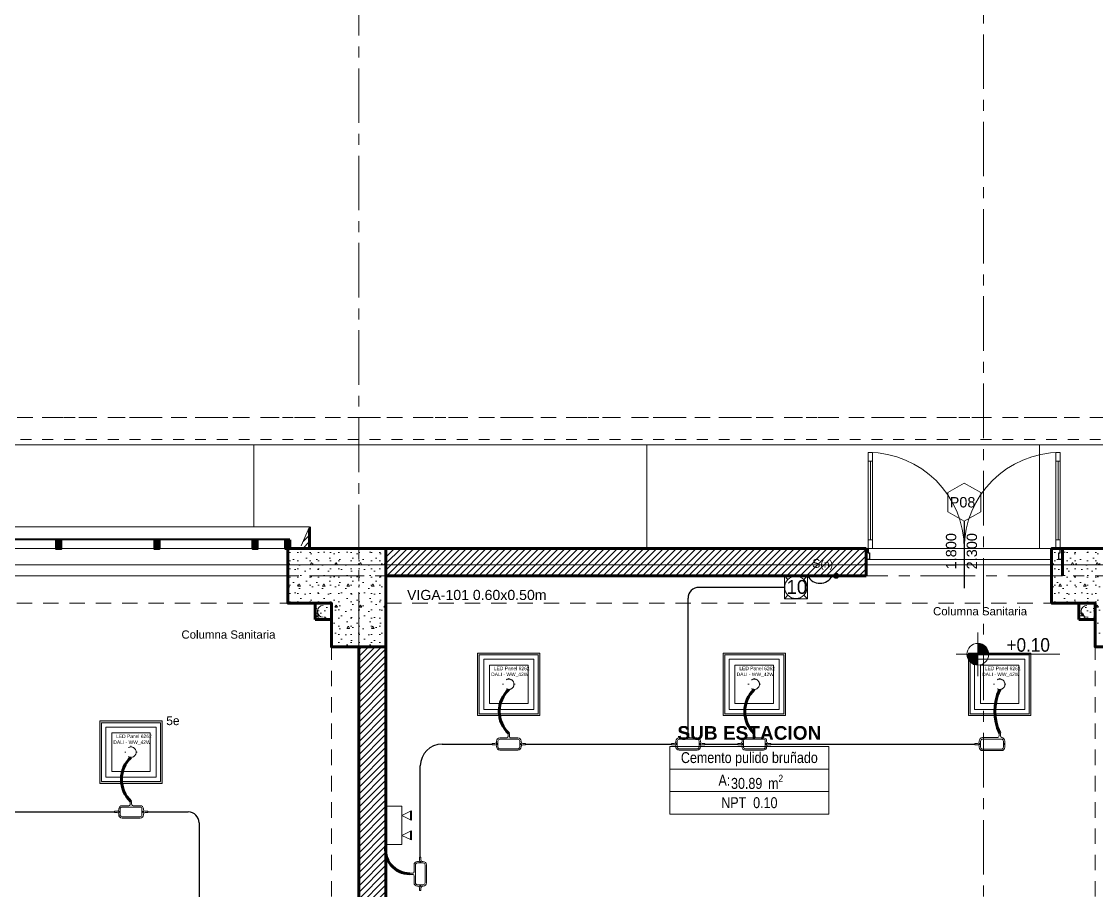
# Model space of a CAD drawing. Header units: inches. Extents: x -38 to 5698, y -33 to 92.
# Drawn here: x 41.23 to 51.08, y 36.77 to 44.73 of the extents above; entities that cross this region are included whole.
import ezdxf
from ezdxf.lldxf.tags import DXFTag

# ---------------------------------------------------------------- set-up
doc = ezdxf.new("R2010")
doc.units = ezdxf.units.IN
doc.header["$MEASUREMENT"] = 0
doc.set_wipeout_variables(frame=1)
for name, pattern in [('CONTINUA', [0]), ('DASHED', [0.75, 0.5, -0.25]), ('Hidden Line', [0.195611, 0.141111, -0.0545]), ('HIDDEN2', [0.1875, 0.125, -0.0625]), ('Línea Oculta', [0.195611, 0.141111, -0.0545]), ('Punto & Raya', [0.65, 0.5, -0.075, 0, -0.075]), ('Rayas', [0.282222, 0.141111, -0.141111]), ('super', [0.125, 0.075, -0.05]), ('Wipeout_Contour', [1, 0, -1])]:
    doc.linetypes.add(name, pattern=pattern)
for name, color, linetype, lineweight in [('00 IE CKTO TOMAS', 111, 'Rayas', 18), ('00_IE_Luminarias', 6, 'Continuous', 30), ('ALUMBRADO_CONDUIT', 30, 'CONDUIT1', 30), ('ALUMBRADO_PVC', 6, 'PVC1', 30), ('Bancas', 1, 'Continuous', 13), ('Cable Alumbrado', 150, 'Continuous', 30), ('CABLEADO EXT.', 3, 'PVCSUBT', 30), ('Luminaria', 9, 'Continuous', 9), ('Luminarias', 5, 'Continuous', 20), ('pulsador', 4, 'Continuous', 40), ('Simb_Alumbrado', 140, 'CONTINUA', 30)]:
    doc.layers.add(name, color=color, linetype=linetype, lineweight=lineweight)
for name, color, linetype in [('02 _ ARQ _ ALB _ Ejes Generales', 7, 'Continuous'), ('02 _ ARQ _ ZON _ Espacio.3D', 7, 'Continuous'), ('08 _ STR _ EXT _ 06 Columnas', 7, 'Continuous'), ('08 _ STR _ EXT _ 06 Elementos de Fachada', 7, 'Continuous'), ('08 _ STR _ EXT _ 07 Losa Aligerada', 7, 'Continuous'), ('08 _ STR _ EXT _ 09 Vigas', 7, 'Continuous'), ('08 _ STR _ EXT _ Estacionamiento-Pavimento', 7, 'Continuous'), ('ESQUEMAS', 7, 'Continuous'), ('Estructura - 03 LOSA', 7, 'Continuous'), ('Estructura - 04 MURO', 7, 'Continuous'), ('Estructura - Carga', 7, 'Continuous'), ('Marcador - Secciones', 251, 'Continuous'), ('MEP - HVAC', 7, 'Continuous'), ('Notas - Etiquetas', 251, 'Continuous')]:
    doc.layers.add(name, color=color, linetype=linetype)
doc.styles.add('Annotative', font='arial.ttf')
doc.styles.add('Estilo_Generado_4', font='swisse.ttf')
doc.styles.add('Estilo_Generado_8', font='arialbd.ttf')
doc.styles.add('Estilo_Generado_9', font='ARIALN.TTF')
doc.styles.add('{18b73a54-fa43-428c-adcb-c1c7bbdf2c84}', font='Simplex.shx')
tags = doc.linetypes.add('CONDUIT', pattern='A,1.5,-0.210535,["con",{18b73a54-fa43-428c-adcb-c1c7bbdf2c84},S=0.2,R=0,X=0,Y=-0.065594],-0.702384', length=2.412919).pattern_tags.tags
tags[6] = DXFTag(74, 10)
tags = doc.linetypes.add('CONDUIT1', pattern='A,1,-0.19772,["con",{18b73a54-fa43-428c-adcb-c1c7bbdf2c84},S=0.2,R=0,X=0,Y=-0.065594],-0.593642', length=1.791362).pattern_tags.tags
tags[6] = DXFTag(74, 10)
tags = doc.linetypes.add('PVC1', pattern='A,1,-0.19772,["PVC",{18b73a54-fa43-428c-adcb-c1c7bbdf2c84},S=0.13,R=0,X=0,Y=-0.061851],-0.507647', length=1.705367).pattern_tags.tags
tags[6] = DXFTag(74, 10)
tags = doc.linetypes.add('PVCSUBT', pattern='A,0.6,-0.3,0.6,-0.075691,["PVC",Standard,S=0.2,R=0,X=0,Y=-0.093724],-0.621005', length=2.196696).pattern_tags.tags
tags[10] = DXFTag(74, 10)
pattern_1 = [(45, (0, 0), (-0.030052038, 0.030052038), [])]
pattern_2 = [(0, (0, 0), (0, 0.3897114), [0.024375, -0.200625]), (0, (0.1125, 0.19486), (0, 0.3897114), [0.024375, -0.200625]), (60, (0, 0), (-0.3375, 0.1948557), [0.024375, -0.200625]), (60, (0.225, 0), (-0.3375, 0.1948557), [0.024375, -0.200625]), (120, (0.02437, 0), (0.3375, 0.1948557), [0.024375, -0.200625]), (120, (0.24938, 0), (0.3375, 0.1948557), [0.024375, -0.200625]), (0, (0, 0.0375), (0, 0.075), [0, -0.075, 0, -0.1125]), (45, (0.0375, 0.0375), (-0.05303301, 0.05303301), [0, -0.05625, 0, -0.09375])]
pattern_3 = [(0, (0, 0), (0, 0.3117692), [0.03, -0.15]), (0, (0.09, 0.1559), (0, 0.3117692), [0.03, -0.15]), (60, (0, 0), (-0.27, 0.1558846), [0.03, -0.15]), (60, (0.18, 0), (-0.27, 0.1558846), [0.03, -0.15]), (120, (0.03, 0), (0.27, 0.1558846), [0.03, -0.15]), (120, (0.21, 0), (0.27, 0.1558846), [0.03, -0.15]), (0, (0, 0.03), (0, 0.06), [0, -0.06, 0, -0.090000004]), (45, (0.03, 0.03), (-0.04242641, 0.04242641), [0, -0.045, 0, -0.075000003])]

# ---------------------------------------------------------------- blocks, each defined once
blk = doc.blocks.new('*U268')
at = {"layer": 'Luminarias', "linetype": 'DASHED', "lineweight": 0, "ltscale": 0.05}
blk.add_lwpolyline([(0, -0.005), (0, 0.005)], dxfattribs=at)
blk = doc.blocks.new('*U269')
at = {"color": 0, "linetype": 'ByBlock', "lineweight": -2, "transparency": 16777216}
for p, rotation in [((-0.055, 0), 90), ((0.055, 0), 270), ((0, -0.055), 180)]:
    blk.add_blockref('*U268', p, dxfattribs=dict(at, rotation=rotation))
blk.add_blockref('*U268', (0, 0.055), dxfattribs=at)
blk = doc.blocks.new('PANEL CUADRAD 60X60 AD')
at = {"layer": 'Luminarias'}
h = blk.add_hatch(dxfattribs=at)
h.set_pattern_fill('DOTS', color=6, scale=0.0015)
h.set_pattern_definition([(0, (-2127.458864, -786.8599919), (0.001190625, 0.00238125), [0, -0.00238125])])
h.paths.add_polyline_path([(-0.3, 0.3), (-0.3, -0.3), (0.3, -0.3), (0.3, 0.3)])
h.paths.add_polyline_path([(0.283, 0.283), (0.283, -0.283), (-0.283, -0.283), (-0.283, 0.283)], flags=16)
h.paths.add_polyline_path([(0.241, 0.241), (0.241, -0.241), (-0.241, -0.241), (-0.241, 0.241)], flags=0)
h.paths.add_polyline_path([(0.185, 0.185), (0.185, -0.185), (-0.185, -0.185), (-0.185, 0.185)], flags=0)
h.paths.add_polyline_path([(0.05, 0, -1), (-0.05, 0, -1)], flags=0)
h.paths.add_polyline_path([(-0.181, 0.059), (0.212, 0.059), (0.212, 0.186), (-0.181, 0.186)], flags=8)
at = {"layer": 'Luminarias', "color": 6, "lineweight": 0}
for points in [[(-0.3, 0.3), (0.3, 0.3), (0.3, -0.3), (-0.3, -0.3)], [(-0.283, -0.283), (0.283, -0.283), (0.283, 0.283), (-0.283, 0.283)], [(-0.241, -0.241), (0.241, -0.241), (0.241, 0.241), (-0.241, 0.241)], [(-0.185, -0.185), (0.185, -0.185), (0.185, 0.185), (-0.185, 0.185)]]:
    blk.add_lwpolyline(points, close=True, dxfattribs=at)
at = {"layer": 'Luminarias', "color": 6}
blk.add_lwpolyline([(-0.3, 0.3), (0.3, 0.3), (0.3, -0.3), (-0.3, -0.3)], close=True, dxfattribs=at)
at = {"layer": 'Luminarias', "color": 6, "linetype": 'DASHED', "lineweight": 0, "ltscale": 0.01}
blk.add_circle((0, 0), 0.05, dxfattribs=at)
at = {"color": 6}
blk.add_blockref('*U269', (0, 0), dxfattribs=at)
at = {"layer": 'Luminarias', "color": 6, "insert": (-0.169, 0.169), "char_height": 0.034, "width": 0.45681, "attachment_point": 1}
blk.add_mtext('  LED Panel 6262 DALI - WW_42W {\\Ftxt|c0;\\C4;\\P} ', dxfattribs=at)
blk = doc.blocks.new('oval t')
at = {"layer": 'Simb_Alumbrado', "lineweight": 13}
blk.add_lwpolyline([(0.0141, 0.0102, -0.414214), (0.0041, 0.0202), (0.0041, 0.0416), (-0.0056, 0.0416), (-0.0056, 0.0202, -0.414214), (-0.0156, 0.0102), (-0.0659, 0.0102, 0.414214), (-0.0899, -0.0138), (-0.0899, -0.0183, -0.414214), (-0.1019, -0.0303), (-0.1213, -0.0303), (-0.1213, -0.04), (-0.1016, -0.04, -0.451917), (-0.0897, -0.0535, 0.451917), (-0.0659, -0.0805), (0.0659, -0.0805, 0.414214), (0.0899, -0.0566), (0.0899, -0.0512, -0.398753), (0.1019, -0.0401), (0.1213, -0.0401), (0.1213, -0.0304), (0.1019, -0.0304, -0.368669), (0.0899, -0.0176), (0.0899, -0.0138, 0.414214), (0.0659, 0.0102), (0.0141, 0.0102)], format="xyb", dxfattribs=at)
blk.add_lwpolyline([(-0.0659, 0), (0.0659, 0, -0.414214), (0.0797, -0.0138), (0.0797, -0.0566, -0.414214), (0.0659, -0.0703), (-0.0659, -0.0703, -0.414214), (-0.0797, -0.0566), (-0.0797, -0.0138, -0.414214)], format="xyb", close=True, dxfattribs=at)
for points in [[(-0.0911, -0.0352), (-0.0828, -0.0352)], [(-0.0869, -0.031), (-0.0869, -0.0394)], [(0.0837, -0.0352), (0.0921, -0.0352)], [(0.0879, -0.031), (0.0879, -0.0394)]]:
    blk.add_lwpolyline(points, dxfattribs=at)
for centre in [(-0.0869, -0.0352), (0.0879, -0.0352)]:
    blk.add_circle(centre, 0.00419, dxfattribs=at)
blk = doc.blocks.new('CAJA OVAL TIPO L')
at = {"layer": 'Simb_Alumbrado', "lineweight": 13}
blk.add_lwpolyline([(-0.0491, -0.079), (-0.0491, -0.0343, -0.380413), (-0.0258, -0.0088), (-0.0258, -0.0088, 0.341426), (-0.0164, 0.0033), (-0.0164, 0.0236), (-0.0063, 0.0236), (-0.0063, 0.0033, 0.414214), (0.0063, -0.0092), (0.1138, -0.0092, -0.414214), (0.1388, -0.0343), (0.1388, -0.0382, 0.414214), (0.1513, -0.0508), (0.1716, -0.0508), (0.1716, -0.0609), (0.1513, -0.0609, 0.414214), (0.1388, -0.0734), (0.1388, -0.079, -0.414214), (0.1138, -0.104), (-0.0241, -0.104, -0.414214), (-0.0491, -0.079, 0.414214)], format="xyb", dxfattribs=at)
for points in [[(-0.0483, -0.0558), (-0.0395, -0.0558)], [(-0.0439, -0.0514), (-0.0439, -0.0602)], [(0.1323, -0.0558), (0.1411, -0.0558)], [(0.1367, -0.0514), (0.1367, -0.0602)]]:
    blk.add_lwpolyline(points, dxfattribs=at)
blk.add_lwpolyline([(-0.0241, -0.0199), (0.1138, -0.0199, -0.414214), (0.1282, -0.0343), (0.1282, -0.079, -0.414214), (0.1138, -0.0934), (-0.0241, -0.0934, -0.414214), (-0.0384, -0.079), (-0.0384, -0.0343, -0.414214)], format="xyb", close=True, dxfattribs=at)
for centre in [(-0.0439, -0.0558), (0.1367, -0.0558)]:
    blk.add_circle(centre, 0.00438, dxfattribs=at)
blk = doc.blocks.new('ii3t')
at = {"layer": 'Simb_Alumbrado', "lineweight": 5}
h = blk.add_hatch(color=3, dxfattribs=at)
edge = h.paths.add_edge_path()
edge.add_arc((0, 0), 0.0164, 0, 360)
blk.add_circle((0, 0), 0.0164, dxfattribs=at)
blk = doc.blocks.new('100x100x80 adosado')
at = {"layer": 'Simb_Alumbrado', "lineweight": 13}
blk.add_lwpolyline([(-0.0768, 0.0788), (0.0194, 0.0788), (0.0194, -0.0174), (-0.0768, -0.0174)], close=True, dxfattribs=at)
at = {"layer": 'Simb_Alumbrado', "lineweight": 9}
for points in [[(-0.0768, 0.0788), (-0.0618, 0.0638)], [(0.0043, 0.0638), (0.0194, 0.0788)], [(-0.0768, -0.0174), (-0.0618, -0.0023)], [(0.0043, -0.0023), (0.0194, -0.0174)]]:
    blk.add_lwpolyline(points, dxfattribs=at)
blk.add_circle((-0.0287, 0.0307), 0.0467, dxfattribs=at)
at = {"layer": 'Simb_Alumbrado', "lineweight": 9, "insert": (-0.0677, 0.0612), "char_height": 0.05773, "attachment_point": 1}
blk.add_mtext_dynamic_manual_height_columns('10', width=0.119989, gutter_width=12.5, heights=[0], dxfattribs=at)
blk = doc.blocks.new('luz de emergencia')
at = {"color": 5, "lineweight": 40}
for p, q in [((164.1493, 48.9365, -0.0001), (164.2333, 48.9365, -0.0001)), ((164.3313, 48.9365, -0.0001), (164.4153, 48.9365, -0.0001))]:
    blk.add_line(p, q, dxfattribs=at)
at = {"layer": '00_IE_Luminarias', "color": 5, "linetype": 'Continuous', "lineweight": 13}
for p, q in [((164.1913, 49.0205, -0.0001), (164.1493, 48.9365, -0.0001)), ((164.2333, 48.9365, -0.0001), (164.1913, 49.0205, -0.0001)), ((164.3733, 49.0205, -0.0001), (164.3313, 48.9365, -0.0001)), ((164.4153, 48.9365, -0.0001), (164.3733, 49.0205, -0.0001))]:
    blk.add_line(p, q, dxfattribs=at)
at = {"layer": '00_IE_Luminarias', "color": 5, "linetype": 'Continuous', "lineweight": 13, "elevation": -0.0001}
blk.add_lwpolyline([(164.4573, 49.0205), (164.1073, 49.0205), (164.1073, 49.1666), (164.4573, 49.1665)], close=True, dxfattribs=at)

msp = doc.modelspace()

# ---------------------------------------------------------------- hatches: boundary and pattern name
at = {"linetype": 'Continuous', "lineweight": 13, "true_color": 0x636466}
for points in [[(49.9951, 38.9307), (50.0951, 38.9307), (50.0875, 38.9689), (50.0658, 39.0014), (50.0334, 39.023), (49.9951, 39.0307)], [(49.9951, 38.9307), (49.8951, 38.9307), (49.9027, 38.8924), (49.9244, 38.8599), (49.9568, 38.8383), (49.9951, 38.8307)]]:
    msp.add_hatch(color=251, dxfattribs=at).paths.add_polyline_path(points)
at = {"layer": '08 _ STR _ EXT _ 06 Columnas', "linetype": 'Continuous', "lineweight": 9}
h = msp.add_hatch(dxfattribs=at)
h.set_pattern_fill('HORMIGÓN_EN_MASA_0002', style=0, pattern_type=2)
h.set_pattern_definition(pattern_2)
h.paths.add_polyline_path([(51.57, 39), (51.57, 39.9), (50.67, 39.9), (50.67, 39.4), (51.07, 39.4), (51.07, 39)])
at = {"layer": 'Estructura - 03 LOSA', "linetype": 'Continuous', "lineweight": 13}
h = msp.add_hatch(dxfattribs=at)
h.set_pattern_fill('CEMENTO_PULIDO_Y_BRUÑADO_FA', color=251, style=0, pattern_type=2)
h.set_pattern_definition([(360, (3.7574, 18.3027), (0, 2.53199), []), (90, (3.7574, 18.3027), (-3.6, 0), [])])
h.paths.add_polyline_path([(2.17, 26.0501), (8.8212, 26.0501), (8.8218, 29.4531), (8.822, 30.7001), (8.2502, 30.7001), (8.25, 33.82), (9.07, 33.82), (9.07, 39.9), (23.57, 39.9), (51.57, 39.9), (51.57, 23.3822), (52.92, 23.3822), (52.92, 40.85), (9.07, 40.85), (2.17, 40.85)])
at = {"layer": 'Estructura - Carga', "linetype": 'Continuous', "lineweight": 13}
h = msp.add_hatch(dxfattribs=at)
h.set_pattern_fill('HORMIGÓN_ARMADO_0002', color=251, style=0, pattern_type=2)
h.set_pattern_definition(pattern_3)
h.paths.add_polyline_path([(43.92, 39.25), (44.07, 39.25), (44.07, 39.4), (43.92, 39.4)])
h = msp.add_hatch(dxfattribs=at)
h.set_pattern_fill('HORMIGÓN_ARMADO_0002', color=251, style=0, pattern_type=2)
h.set_pattern_definition(pattern_3)
h.paths.add_polyline_path([(50.92, 39.25), (51.07, 39.25), (51.07, 39.4), (50.92, 39.4)])

# ---------------------------------------------------------------- linework, layer by layer
at = {"color": 251, "linetype": 'Continuous', "lineweight": 13, "true_color": 0x636466}
for p, q in [((49.9951, 38.7307), (49.9951, 39.1307)), ((49.7951, 38.9307), (50.7462, 38.9307))]:
    msp.add_line(p, q, dxfattribs=at)
msp.add_circle((49.9951, 38.9307), 0.1, dxfattribs=at)
at = {"layer": '02 _ ARQ _ ZON _ Espacio.3D', "color": 252, "linetype": 'Continuous', "lineweight": 13}
for p, q in [((48.6294, 38.0841), (47.1717, 38.0841)), ((47.1717, 38.0841), (47.1717, 37.4664)), ((48.6294, 37.4664), (48.6294, 38.0841)), ((47.1717, 37.8782), (48.6294, 37.8782)), ((48.6294, 37.6723), (47.1717, 37.6723)), ((47.1717, 37.4664), (48.6294, 37.4664))]:
    msp.add_line(p, q, dxfattribs=at)
at = {"layer": '02 _ ARQ _ ZON _ Espacio.3D', "color": 9, "linetype": 'Continuous', "lineweight": 5, "flags": 128}
msp.add_lwpolyline([(44.57, 35.075), (51.32, 35.075), (51.32, 39), (51.07, 39), (51.07, 39.4), (50.67, 39.4), (50.67, 39.8), (48.87, 39.8), (48.87, 39.65), (44.57, 39.65)], close=True, dxfattribs=at)
at = {"layer": '02 _ ARQ _ ZON _ Espacio.3D', "color": 254, "linetype": 'Continuous', "lineweight": 0, "flags": 128}
msp.add_lwpolyline([(51.455, 27), (51.455, 29.7), (43.47, 29.7), (43.47, 30.2), (44.07, 30.2), (44.07, 31), (44.32, 31), (44.32, 39), (44.07, 39), (44.07, 39.4), (43.67, 39.4), (43.67, 39.65), (37.77, 39.65)], dxfattribs=at)
at = {"layer": '08 _ STR _ EXT _ 06 Columnas', "color": 7, "linetype": 'Continuous', "lineweight": 80, "flags": 128}
msp.add_lwpolyline([(51.57, 39), (51.57, 39.9), (50.67, 39.9), (50.67, 39.4), (51.07, 39.4), (51.07, 39)], close=True, dxfattribs=at)
at = {"layer": '08 _ STR _ EXT _ 07 Losa Aligerada', "color": 254, "linetype": 'Rayas', "lineweight": 18, "flags": 128}
msp.add_lwpolyline([(8.17, 27.9392), (7.67, 27.9392), (7.67, 5.8), (25.2353, 5.8), (25.2353, 7.2), (30.4315, 7.2), (30.4315, 6.0005), (37.07, 6.0005), (37.07, 3.3753), (44.57, 3.3753), (44.57, 6.05), (52.32, 6.05), (52.32, 14.9999), (51.57, 14.9999), (51.57, 18.1001), (51.57, 18.1001), (51.57, 20.35), (46.67, 20.35), (46.67, 22.35), (46.67, 22.6), (46.67, 24.5), (46.67, 24.75), (46.67, 26.75), (51.57, 26.75), (51.57, 29.7), (51.57, 29.7), (51.57, 35.2005), (52.52, 35.2005), (52.52, 41.1), (38.9553, 41.1), (38.9553, 40.8001), (34.0478, 40.8001), (34.0478, 40.5001), (23.37, 40.5001), (23.37, 43.8736), (16.2699, 43.8736), (16.2699, 39.9), (11.1201, 39.9), (11.1201, 40.95), (8.02, 40.95), (8.02, 37.7), (9.07, 37.7), (9.07, 33.9), (8.17, 33.9)], close=True, dxfattribs=at)
at = {"layer": '08 _ STR _ EXT _ 07 Losa Aligerada', "color": 254, "linetype": 'Continuous', "lineweight": 18, "flags": 128}
msp.add_lwpolyline([(9.07, 7.2), (51.57, 7.2), (51.57, 39.9), (9.07, 39.9)], dxfattribs=at)
at = {"layer": '08 _ STR _ EXT _ 09 Vigas', "color": 251, "linetype": 'super', "lineweight": 13}
for p, q in [((52.52, 41.1), (38.9553, 41.1)), ((52.32, 40.9), (38.9553, 40.9))]:
    msp.add_line(p, q, dxfattribs=at)
at = {"layer": '08 _ STR _ EXT _ 09 Vigas', "color": 251, "linetype": 'Hidden Line', "lineweight": 13}
for p, q in [((37.57, 39.4), (44.07, 39.4)), ((44.07, 30.2), (44.07, 39.4)), ((51.07, 30.2), (51.07, 39.4))]:
    msp.add_line(p, q, dxfattribs=at)
at = {"layer": '08 _ STR _ EXT _ Estacionamiento-Pavimento', "color": 7, "linetype": 'Continuous', "lineweight": 18, "flags": 128}
msp.add_lwpolyline([(9.07, 40.85), (52.92, 40.85), (52.92, 1.5), (69.77, 1.5), (69.77, 46.7845), (56.22, 46.9373), (56.22, 50.85), (9.07, 50.85)], close=True, dxfattribs=at)
at = {"layer": 'ALUMBRADO_CONDUIT', "color": 30, "lineweight": 30, "ltscale": 0.4, "true_color": 0xf26722}
for p, q in [((48.2242, 39.5442), (47.4385, 39.5442)), ((47.3385, 38.2045), (47.3385, 39.4442)), ((45.0844, 38.1082), (45.5442, 38.1082)), ((45.8484, 38.1082), (47.1873, 38.1082)), ((47.4916, 38.1082), (47.7942, 38.1082)), ((48.0984, 38.1082), (49.9659, 38.1082)), ((50.0042, 38.1082), (50.0204, 38.1082)), ((44.8844, 37.0702), (44.8844, 37.9082)), ((38.2105, 37.4868), (42.0816, 37.4868)), ((42.3858, 37.4863), (42.7577, 37.4863)), ((42.8577, 37.3863), (42.8577, 34.406))]:
    msp.add_line(p, q, dxfattribs=at)
for centre, radius, start, end in [((47.4385, 39.4442), 0.1, 90, 180), ((45.0844, 37.9082), 0.2, 90, 180), ((42.7577, 37.3863), 0.1, 0, 90)]:
    msp.add_arc(centre, radius, start, end, dxfattribs=at)
at = {"layer": 'CABLEADO EXT.', "color": 3, "lineweight": 80}
for centre, radius, start, end in [((45.8846, 38.4064), 0.2767, 133.15072, 226.84928), ((48.1346, 38.4064), 0.2767, 133.15072, 226.84928), ((50.6252, 38.4085), 0.474, 155.08689, 204.91311), ((42.4219, 37.7844), 0.2767, 133.15072, 226.84928)]:
    msp.add_arc(centre, radius, start, end, dxfattribs=at)
at = {"layer": 'Estructura - 03 LOSA', "color": 7, "linetype": 'Continuous', "lineweight": 18, "flags": 128}
msp.add_lwpolyline([(52.92, 40.85), (2.17, 40.85)], dxfattribs=at)
at = {"layer": 'Estructura - 04 MURO', "color": 165, "linetype": 'Continuous', "lineweight": 15}
for p, q in [((49.03, 40.78), (48.99, 40.78)), ((48.99, 40.7), (49.03, 40.7)), ((49.03, 39.9), (49.03, 40.78)), ((50.71, 40.78), (50.75, 40.78)), ((50.71, 39.9), (50.71, 40.78)), ((50.75, 40.7), (50.71, 40.7)), ((50.75, 40.78), (50.75, 39.9)), ((49.03, 39.98), (48.99, 39.98)), ((50.71, 39.98), (50.75, 39.98)), ((50.75, 39.9), (50.71, 39.9))]:
    msp.add_line(p, q, dxfattribs=at)
at = {"layer": 'Estructura - 04 MURO', "color": 152, "linetype": 'Continuous', "lineweight": 25}
msp.add_line((49.87, 40.15), (49.87, 39.5375), dxfattribs=at)
at = {"layer": 'Estructura - 04 MURO', "color": 165, "linetype": 'Continuous', "lineweight": 25}
for p, q in [((50.738, 39.8), (50.738, 39.86)), ((50.738, 39.86), (50.75, 39.86)), ((50.75, 39.86), (50.75, 39.9)), ((50.75, 39.9), (50.77, 39.9)), ((50.77, 39.9), (50.77, 39.8)), ((50.77, 39.8), (50.738, 39.8))]:
    msp.add_line(p, q, dxfattribs=at)
at = {"layer": 'Estructura - 04 MURO', "color": 7, "linetype": 'Continuous', "lineweight": 80}
msp.add_line((50.77, 39.9), (50.77, 39.65), dxfattribs=at)
at = {"layer": 'Estructura - 04 MURO', "color": 165, "linetype": 'Continuous', "lineweight": 15, "flags": 128}
for points in [[(49.01, 39.98), (49.01, 40.7)], [(50.73, 39.98), (50.73, 40.7)]]:
    msp.add_lwpolyline(points, dxfattribs=at)
at = {"layer": 'Estructura - 04 MURO', "color": 251, "linetype": 'Continuous', "lineweight": 13, "flags": 128}
msp.add_lwpolyline([(49.87, 40.5), (49.7184, 40.4125), (49.7184, 40.2375), (49.87, 40.15), (50.0215, 40.2375), (50.0215, 40.4125)], close=True, dxfattribs=at)
at = {"layer": 'Estructura - 04 MURO', "color": 175, "linetype": 'Continuous', "lineweight": 15}
msp.add_arc((50.75, 39.9), 0.88, 90, 180, dxfattribs=at)
at = {"layer": 'Estructura - Carga', "color": 7, "linetype": 'Continuous', "lineweight": 80, "flags": 128}
for points in [[(43.92, 39.25), (44.07, 39.25), (44.07, 39.4), (43.92, 39.4)], [(50.92, 39.25), (51.07, 39.25), (51.07, 39.4), (50.92, 39.4)]]:
    msp.add_lwpolyline(points, close=True, dxfattribs=at)
at = {"layer": 'Marcador - Secciones', "color": 251, "linetype": 'Punto & Raya', "lineweight": 13}
msp.add_line((50.0454, 46.2111), (50.0454, 0.9472), dxfattribs=at)
at = {"layer": 'MEP - HVAC', "color": 7, "linetype": 'Continuous', "lineweight": 13, "flags": 128}
for points in [[(43.995, 39.379, 1), (43.995, 39.271, 1)], [(50.995, 39.379, 1), (50.995, 39.271, 1)]]:
    msp.add_lwpolyline(points, format="xyb", dxfattribs=at)

# ---------------------------------------------------------------- block references
at = {"layer": 'ALUMBRADO_CONDUIT', "linetype": 'CONDUIT', "lineweight": 30, "xscale": -1.253906979044094, "yscale": 1.253906979044094, "zscale": 1.253906979044094}
msp.add_blockref('CAJA OVAL TIPO L', (50.1811, 38.1782), dxfattribs=at)
at = {"layer": 'Bancas', "color": 252, "true_color": 0x939598, "xscale": 1.253906979044094, "yscale": 1.253906979044094, "zscale": 1.253906979044094}
for p in [(45.6963, 38.1523), (47.3395, 38.1523), (47.9463, 38.1523), (42.2337, 37.5304)]:
    msp.add_blockref('oval t', p, dxfattribs=at)
at = {"layer": 'Bancas', "color": 252, "true_color": 0x939598, "xscale": -1.253906979044094, "yscale": 1.253906979044094, "zscale": 1.253906979044094, "rotation": 90}
msp.add_blockref('oval t', (44.8403, 36.9181), dxfattribs=at)
at = {"layer": 'Luminaria', "xscale": 0.9538673662839494, "yscale": 0.9538673662839494, "zscale": 0.9538673662839494}
for p in [(45.6953, 38.6559), (47.9453, 38.6559), (50.1953, 38.6559), (42.2327, 38.034)]:
    msp.add_blockref('PANEL CUADRAD 60X60 AD', p, dxfattribs=at)

# ---------------------------------------------------------------- texts
at = {"color": 251, "lineweight": 13, "true_color": 0x636466, "insert": (50.2576, 38.9524), "char_height": 0.125, "attachment_point": 7, "style": 'Estilo_Generado_4'}
msp.add_mtext('\\A1;{\\W0.900000x;\\pql;\\fSwis721 Ex BT|b0|i0|c0|p34;+0.10}', dxfattribs=at)
at = {"layer": '00_IE_Luminarias', "color": 6, "linetype": 'HIDDEN2'}
msp.add_text('5e', height=0.08174, dxfattribs=at).set_placement((42.5561, 38.2815, -7756.3796))
at = {"layer": '02 _ ARQ _ ZON _ Espacio.3D', "color": 252, "lineweight": 25, "attachment_point": 2}
for s, insert, char_height, style in [('\\A1;{\\pqc;\\pt0;\\fArial|b1|i0|c0|p34;SUB ESTACION}', (47.9005, 38.2725), 0.125, 'Estilo_Generado_8'), ('\\A1;{\\pqc;\\pt0;\\fArial|b1|i0|c0|p34;}', (48.5394, 38.3011), 0.125, 'Estilo_Generado_8'), ('\\A1;{\\pqc;\\pt0;\\fArial Narrow|b0|i0|c0|p34;}', (47.27, 38.0635), 0.1, 'Estilo_Generado_9'), ('\\A1;{\\pqc;\\pt0;\\fArial Narrow|b0|i0|c0|p34;Cemento pulido bruñado}', (47.9005, 38.034), 0.1, 'Estilo_Generado_9'), ('\\A1;{\\pqc;\\pt0;\\fArial Narrow|b0|i0|c0|p34;A: }', (47.6714, 37.8263), 0.1, 'Estilo_Generado_9'), ('\\A1;{\\pqc;\\pt0,0.3;\\fArial Narrow|b0|i0|c0|p34;30.89\\fArial Narrow|b0|i0|c0|p34;\\A1{\\H.66x;\\S^  ;}\\fArial Narrow|b0|i0|c0|p34; m\\fArial Narrow|b0|i0|c0|p34;\\A1{\\H.66x;\\S2^  ;}}', (47.9711, 37.8267), 0.1, 'Estilo_Generado_9'), ('\\A1;{\\pqc;\\pt0;\\fArial Narrow|b0|i0|c0|p34;}', (47.6408, 37.6517), 0.1, 'Estilo_Generado_9'), ('\\A1;{\\pqc;\\pt0;\\fArial Narrow|b0|i0|c0|p34;NPT  0.10}', (47.9005, 37.6209), 0.1, 'Estilo_Generado_9')]:
    msp.add_mtext(s, dxfattribs=dict(at, insert=insert, char_height=char_height, style=style))
at = {"layer": 'Estructura - 04 MURO', "color": 251, "lineweight": 25, "insert": (49.7366, 40.275), "char_height": 0.095, "attachment_point": 7, "style": 'Estilo_Generado_4'}
msp.add_mtext('\\A1;{\\pql;\\pt0;\\fSwis721 Ex BT|b0|i0|c0|p34;P08\\fSwis721 Ex BT|b0|i0|c0|p34;\\fSwis721 Ex BT|b0|i0|c0|p34;\\fSwis721 Ex BT|b0|i0|c0|p34;}', dxfattribs=at)
at = {"layer": 'Estructura - 04 MURO', "color": 251, "lineweight": 25, "char_height": 0.095, "attachment_point": 7, "rotation": 90, "style": 'Estilo_Generado_4'}
for s, insert in [('\\A1;{\\pql;\\pt0;\\fSwis721 Ex BT|b0|i0|c0|p34;1.800\\fSwis721 Ex BT|b0|i0|c0|p34;\\A1{\\H.66x;\\S^  ;}\\fSwis721 Ex BT|b0|i0|c0|p34;\\fSwis721 Ex BT|b0|i0|c0|p34;}', (49.8249, 39.7091)), ('\\A1;{\\pql;\\pt0;\\fSwis721 Ex BT|b0|i0|c0|p34;2.300\\fSwis721 Ex BT|b0|i0|c0|p34;\\A1{\\H.66x;\\S^  ;}\\fSwis721 Ex BT|b0|i0|c0|p34;\\fSwis721 Ex BT|b0|i0|c0|p34;}', (50.0149, 39.7091))]:
    msp.add_mtext(s, dxfattribs=dict(at, insert=insert))
at = {"layer": 'Notas - Etiquetas', "color": 8, "linetype": 'Continuous', "lineweight": 13, "insert": (44.7631, 39.4267), "char_height": 0.0925, "attachment_point": 7, "style": 'Estilo_Generado_4'}
msp.add_mtext('\\A1;{\\pql;\\fSwis721 Ex BT|b0|i0|c0|p34;VIGA-101\\fSwis721 Ex BT|b0|i0|c0|p34; \\fSwis721 Ex BT|b0|i0|c0|p34;0.60\\fSwis721 Ex BT|b0|i0|c0|p34;x\\fSwis721 Ex BT|b0|i0|c0|p34;0.50\\fSwis721 Ex BT|b0|i0|c0|p34;m}', dxfattribs=at)
at = {"layer": 'Notas - Etiquetas', "color": 8, "linetype": 'Continuous', "lineweight": 35, "char_height": 0.075, "attachment_point": 4, "style": 'Estilo_Generado_4'}
for insert in [(49.5841, 39.3246), (42.6953, 39.1111)]:
    msp.add_mtext('\\A1;{\\pql;\\fSwis721 Ex BT|b0|i0|c0|p34;Columna Sanitaria}', dxfattribs=dict(at, insert=insert))

# ---------------------------------------------------------------- next in the draw order: wipeouts: each hides what was drawn before it
at = {"color": 254, "linetype": 'Wipeout_Contour', "lineweight": 0, "ltscale": 177.271737}
msp.add_wipeout([(43.87, 40.1), (43.7811, 39.9), (43.87, 39.9)], dxfattribs=at).dxf.layer = '08 _ STR _ EXT _ 06 Elementos de Fachada'
at = {"color": 254, "linetype": 'Wipeout_Contour', "lineweight": 0, "ltscale": 245.621672}
msp.add_wipeout([(44.57, 39.65), (48.97, 39.65), (48.97, 39.9), (44.57, 39.9)], dxfattribs=at).dxf.layer = 'Estructura - 04 MURO'

# ---------------------------------------------------------------- next in the draw order: hatches: boundary and pattern name
at = {"layer": '08 _ STR _ EXT _ 06 Elementos de Fachada', "linetype": 'Continuous', "lineweight": 5}
h = msp.add_hatch(dxfattribs=at)
h.set_pattern_fill('LADRILLO_COMÚN_0002', color=250, style=0, pattern_type=2)
h.set_pattern_definition(pattern_1)
h.paths.add_polyline_path([(43.87, 40.1), (43.7811, 39.9), (43.87, 39.9)])
at = {"layer": 'Estructura - 04 MURO', "linetype": 'Continuous', "lineweight": 5}
h = msp.add_hatch(dxfattribs=at)
h.set_pattern_fill('LADRILLO_COMÚN_0002', color=252, style=0, pattern_type=2)
h.set_pattern_definition(pattern_1)
h.paths.add_polyline_path([(44.57, 39.65), (48.97, 39.65), (48.97, 39.9), (44.57, 39.9)])

# ---------------------------------------------------------------- next in the draw order: linework, layer by layer
at = {"layer": '08 _ STR _ EXT _ 06 Elementos de Fachada', "color": 7, "linetype": 'Continuous', "lineweight": 80, "flags": 128}
msp.add_lwpolyline([(43.87, 39.9), (43.87, 40.1)], dxfattribs=at)
at = {"layer": 'ALUMBRADO_PVC', "linetype": 'PVC1', "ltscale": 0.4}
msp.add_arc((48.5479, 39.7072), 0.1263, 207.38945, 333.08353, dxfattribs=at)
at = {"layer": 'Estructura - 04 MURO', "color": 165, "linetype": 'Continuous', "lineweight": 15}
for p, q in [((48.99, 40.78), (48.99, 39.9)), ((48.99, 39.9), (49.03, 39.9))]:
    msp.add_line(p, q, dxfattribs=at)
at = {"layer": 'Estructura - 04 MURO', "color": 7, "linetype": 'Continuous', "lineweight": 80}
msp.add_line((48.97, 39.9), (48.97, 39.65), dxfattribs=at)
at = {"layer": 'Estructura - 04 MURO', "color": 165, "linetype": 'Continuous', "lineweight": 25}
for p, q in [((48.97, 39.8), (48.97, 39.9)), ((48.97, 39.9), (48.99, 39.9)), ((48.99, 39.9), (48.99, 39.86)), ((48.99, 39.86), (49.002, 39.86)), ((49.002, 39.86), (49.002, 39.8)), ((49.002, 39.8), (48.97, 39.8))]:
    msp.add_line(p, q, dxfattribs=at)
at = {"layer": 'Estructura - 04 MURO', "color": 7, "linetype": 'Continuous', "lineweight": 80, "flags": 128}
for points in [[(48.97, 39.9), (44.57, 39.9)], [(44.57, 39.65), (48.97, 39.65)]]:
    msp.add_lwpolyline(points, dxfattribs=at)
at = {"layer": 'Estructura - 04 MURO', "color": 175, "linetype": 'Continuous', "lineweight": 15}
msp.add_arc((48.99, 39.9), 0.88, 0, 90, dxfattribs=at)

# ---------------------------------------------------------------- next in the draw order: block references
at = {"layer": 'ALUMBRADO_CONDUIT', "linetype": 'PVC1', "lineweight": 35, "xscale": 2.199856799627834, "yscale": 2.199856799627834, "zscale": 2.199856799627834}
msp.add_blockref('100x100x80 adosado', (48.3902, 39.4766), dxfattribs=at)
at = {"layer": 'Cable Alumbrado', "lineweight": 0, "xscale": 1.404578189384958, "yscale": 1.404578189384958, "zscale": 1.404578189384958}
msp.add_blockref('ii3t', (48.6954, 39.65), dxfattribs=at)

# ---------------------------------------------------------------- next in the draw order: texts
at = {"layer": '00 IE CKTO TOMAS', "insert": (48.4772, 39.7031), "char_height": 0.08, "width": 0.768045, "attachment_point": 7, "style": 'Annotative'}
msp.add_mtext('S{\\H0.84375x;(n)}', dxfattribs=at)

# ---------------------------------------------------------------- next in the draw order: wipeouts: each hides what was drawn before it
at = {"color": 254, "linetype": 'Wipeout_Contour', "lineweight": 0, "ltscale": 745.804662}
msp.add_wipeout([(23.57, 40.1), (23.57, 39.65), (30.07, 39.65), (30.07, 39.9), (30.97, 39.9), (30.97, 39.65), (36.87, 39.65), (36.87, 39.9), (37.77, 39.9), (37.77, 39.65), (43.67, 39.65), (43.67, 39.9), (43.7811, 39.9), (43.87, 40.1)], dxfattribs=at).dxf.layer = '08 _ STR _ EXT _ 06 Elementos de Fachada'
at = {"color": 254, "linetype": 'Wipeout_Contour', "lineweight": 0, "ltscale": 286.091618}
msp.add_wipeout([(44.32, 39), (44.32, 31), (44.57, 31), (44.57, 39.65), (44.57, 39)], dxfattribs=at).dxf.layer = 'Estructura - 04 MURO'

# ---------------------------------------------------------------- next in the draw order: hatches: boundary and pattern name
at = {"layer": 'Estructura - 04 MURO', "linetype": 'Continuous', "lineweight": 5}
h = msp.add_hatch(dxfattribs=at)
h.set_pattern_fill('LADRILLO_COMÚN_0002', color=252, style=0, pattern_type=2)
h.set_pattern_definition(pattern_1)
h.paths.add_polyline_path([(44.32, 39), (44.32, 31), (44.57, 31), (44.57, 39.65), (44.57, 39)])

# ---------------------------------------------------------------- next in the draw order: linework, layer by layer
at = {"color": 251, "linetype": 'Línea Oculta', "lineweight": 13, "flags": 128}
for points in [[(23.55, 39.98), (43.69, 39.98)], [(40.675, 39.99), (41.565, 39.99)], [(41.565, 39.99), (41.565, 39.98)], [(41.575, 39.99), (42.465, 39.99)], [(41.575, 39.99), (41.575, 39.98)], [(42.465, 39.99), (42.465, 39.98)], [(42.475, 39.99), (43.365, 39.99)], [(42.475, 39.99), (42.475, 39.98)], [(43.365, 39.99), (43.365, 39.98)], [(43.375, 39.99), (43.665, 39.99)], [(43.375, 39.99), (43.375, 39.98)], [(43.665, 39.99), (43.665, 39.98)]]:
    msp.add_lwpolyline(points, dxfattribs=at)
at = {"color": 7, "linetype": 'Continuous', "lineweight": 13, "flags": 128}
for points in [[(40.675, 39.99), (40.675, 39.98), (41.565, 39.98), (41.565, 39.99)], [(41.575, 39.99), (41.575, 39.98), (42.465, 39.98), (42.465, 39.99)], [(42.475, 39.99), (42.475, 39.98), (43.365, 39.98), (43.365, 39.99)], [(43.375, 39.99), (43.375, 39.98), (43.665, 39.98), (43.665, 39.99)]]:
    msp.add_lwpolyline(points, close=True, dxfattribs=at)
at = {"layer": '02 _ ARQ _ ALB _ Ejes Generales', "color": 251, "linetype": 'Punto & Raya', "lineweight": 13}
msp.add_line((44.32, 45.9), (44.32, 2.05), dxfattribs=at)
at = {"layer": '08 _ STR _ EXT _ 06 Elementos de Fachada', "color": 7, "linetype": 'Continuous', "lineweight": 13, "flags": 128}
for points in [[(43.87, 40.1), (23.57, 40.1)], [(43.7916, 39.9236), (43.87, 40.1)], [(37.77, 39.65), (43.67, 39.65)]]:
    msp.add_lwpolyline(points, dxfattribs=at)
at = {"layer": '08 _ STR _ EXT _ 09 Vigas', "color": 251, "linetype": 'Hidden Line', "lineweight": 13}
for p, q in [((44.57, 39.4), (51.07, 39.4)), ((44.57, 30.2), (44.57, 39.4))]:
    msp.add_line(p, q, dxfattribs=at)
at = {"layer": 'CABLEADO EXT.', "color": 3, "lineweight": 80}
msp.add_arc((44.7882, 37.142), 0.2229, 168.23259, 269.97478, dxfattribs=at)
at = {"layer": 'Estructura - 04 MURO', "color": 7, "linetype": 'Continuous', "lineweight": 80, "flags": 128}
for points in [[(44.57, 35.075), (44.57, 39.65)], [(44.32, 39), (44.32, 31)]]:
    msp.add_lwpolyline(points, dxfattribs=at)

# ---------------------------------------------------------------- next in the draw order: block references
at = {"layer": 'pulsador', "color": 4, "lineweight": 40, "rotation": 90.00000000000087}
msp.add_blockref('luz de emergencia', (93.7365, -126.9198, 0.0001), dxfattribs=at)

# ---------------------------------------------------------------- next in the draw order: wipeouts: each hides what was drawn before it
at = {"color": 254, "linetype": 'Wipeout_Contour', "lineweight": 0, "ltscale": 628.945722}
msp.add_wipeout([(23.57, 39.65), (30.07, 39.65), (30.07, 39.9), (30.97, 39.9), (30.97, 39.65), (36.87, 39.65), (36.87, 39.9), (37.77, 39.9), (37.77, 39.65), (43.67, 39.65), (43.67, 39.9), (23.57, 39.9)], dxfattribs=at).dxf.layer = 'Estructura - 04 MURO'

# ---------------------------------------------------------------- next in the draw order: hatches: boundary and pattern name
at = {"linetype": 'Continuous', "lineweight": 13, "true_color": 0x636466}
for points in [[(41.59, 39.98), (41.55, 39.98), (41.55, 39.9), (41.59, 39.9)], [(42.49, 39.98), (42.45, 39.98), (42.45, 39.9), (42.49, 39.9)], [(43.39, 39.98), (43.35, 39.98), (43.35, 39.9), (43.39, 39.9)], [(43.69, 39.98), (43.65, 39.98), (43.65, 39.9), (43.69, 39.9)]]:
    msp.add_hatch(color=251, dxfattribs=at).paths.add_polyline_path(points)
at = {"layer": '08 _ STR _ EXT _ 06 Columnas', "linetype": 'Continuous', "lineweight": 9}
h = msp.add_hatch(dxfattribs=at)
h.set_pattern_fill('HORMIGÓN_EN_MASA_0002', style=0, pattern_type=2)
h.set_pattern_definition(pattern_2)
h.paths.add_polyline_path([(44.57, 39), (44.57, 39.9), (43.67, 39.9), (43.67, 39.4), (44.07, 39.4), (44.07, 39)])

# ---------------------------------------------------------------- next in the draw order: linework, layer by layer
at = {"color": 7, "linetype": 'Continuous', "lineweight": 60, "flags": 128}
for points in [[(41.59, 39.98), (41.55, 39.98), (41.55, 39.9), (41.59, 39.9)], [(42.49, 39.98), (42.45, 39.98), (42.45, 39.9), (42.49, 39.9)], [(43.39, 39.98), (43.35, 39.98), (43.35, 39.9), (43.39, 39.9)], [(43.69, 39.98), (43.65, 39.98), (43.65, 39.9), (43.69, 39.9)]]:
    msp.add_lwpolyline(points, close=True, dxfattribs=at)
at = {"color": 251, "linetype": 'Línea Oculta', "lineweight": 13, "flags": 128}
for points in [[(43.69, 39.9), (43.69, 39.98)], [(23.55, 39.9), (43.69, 39.9)]]:
    msp.add_lwpolyline(points, dxfattribs=at)
at = {"layer": '02 _ ARQ _ ALB _ Ejes Generales', "color": 251, "linetype": 'Punto & Raya', "lineweight": 13}
msp.add_line((55.57, 39.65), (4.8454, 39.65), dxfattribs=at)
at = {"layer": '08 _ STR _ EXT _ 06 Columnas', "color": 7, "linetype": 'Continuous', "lineweight": 80, "flags": 128}
msp.add_lwpolyline([(44.57, 39), (44.57, 39.9), (43.67, 39.9), (43.67, 39.4), (44.07, 39.4), (44.07, 39)], close=True, dxfattribs=at)
at = {"layer": '08 _ STR _ EXT _ 09 Vigas', "color": 251, "linetype": 'Hidden Line', "lineweight": 13}
msp.add_line((9.07, 39.9), (51.57, 39.9), dxfattribs=at)
at = {"layer": 'ESQUEMAS', "color": 7, "linetype": 'Continuous', "lineweight": 13, "flags": 128}
msp.add_lwpolyline([(51.42, 7.35), (9.22, 7.35), (9.22, 8.15), (6.5201, 8.15), (6.5201, 8.9), (9.22, 8.9), (9.22, 12.275), (6.5201, 12.275), (6.5201, 13.025), (9.22, 13.025), (9.22, 16.4), (6.5201, 16.4), (6.5201, 17.15), (9.22, 17.15), (9.22, 30.9531), (8.25, 30.9531), (8.25, 33.82), (9.22, 33.82), (9.22, 39.75), (51.42, 39.75), (51.42, 17.9501), (52.77, 17.9501), (52.77, 15.1499), (51.42, 15.1499)], close=True, dxfattribs=at)
at = {"layer": 'Estructura - 03 LOSA', "color": 7, "linetype": 'Continuous', "lineweight": 18, "flags": 128}
msp.add_lwpolyline([(2.17, 26.0501), (8.8212, 26.0501), (8.822, 30.7001), (8.2502, 30.7001), (8.25, 33.82), (9.07, 33.82), (9.07, 39.9), (51.57, 39.9)], dxfattribs=at)
at = {"layer": 'Estructura - 04 MURO', "color": 7, "linetype": 'Continuous', "lineweight": 13, "flags": 128}
for points in [[(43.67, 39.9), (23.57, 39.9)], [(37.77, 39.65), (43.67, 39.65)]]:
    msp.add_lwpolyline(points, dxfattribs=at)

doc.saveas('drawing.dxf')
